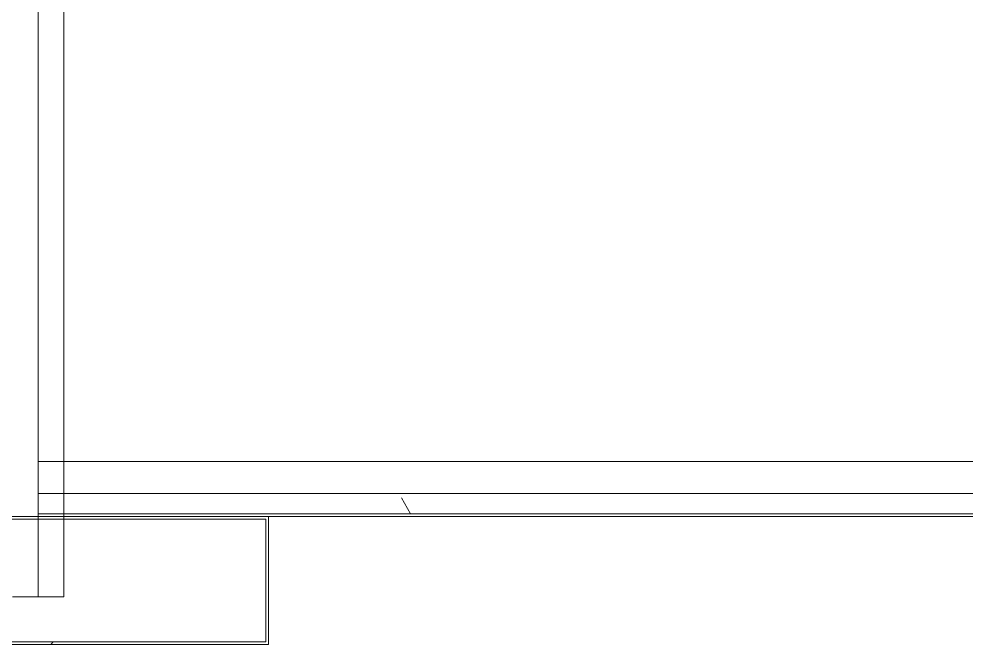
# Model space of a CAD drawing. Header units: millimetres. Extents: x -515342 to 330399, y -224905 to 507333.
# Drawn here: x 230297.2 to 230667.4, y 90581.9 to 90826 of the extents above; entities that cross this region are included whole.
import ezdxf

# ---------------------------------------------------------------- set-up
doc = ezdxf.new("R2010")
doc.units = ezdxf.units.MM
doc.layers.get('0').update_dxf_attribs({"lineweight": 0})
for name, color, linetype, lineweight in [('Витраж', 7, 'Continuous', 0), ('Отметки', 7, 'Continuous', 0), ('Перекрытие', 7, 'Continuous', 0), ('Стены отделка', 7, 'Continuous', 0), ('Стены штриховка', 7, 'Continuous', 0)]:
    doc.layers.add(name, color=color, linetype=linetype, lineweight=lineweight)

# ---------------------------------------------------------------- blocks, each defined once
blk = doc.blocks.new('Прямоугольный импост - АР_Откос_Металлический_50х330 Серый Правый_Двери-10016244-О_АР_П_Разрез 3-3')
at = {"layer": 'Витраж'}
h = blk.add_hatch(dxfattribs=at)
h.set_pattern_fill('FP_6', color=256, style=0, pattern_type=2)
h.set_pattern_definition([(45, (-6276.18, 7579.1), (-106.066, 106.066), [])])
h.paths.add_polyline_path([(220, 2550), (550, 2550), (550, 2600), (549, 2599), (549, 2551), (220, 2551)])
at = {"layer": 'Витраж', "lineweight": 18}
for p, q in [((550, 2600), (360, 2600)), ((360, 2600), (360, 2599)), ((360, 2599), (549, 2599)), ((549, 2599), (549, 2551)), ((550, 2550), (550, 2600)), ((549, 2551), (220, 2551)), ((220, 2551), (220, 2550)), ((220, 2550), (550, 2550))]:
    blk.add_line(p, q, dxfattribs=at)
blk = doc.blocks.new('СД_Люблино_Фасады_rvt-1-О_АР_П_Разрез 3-3')
at = {"layer": 'Перекрытие'}
h = blk.add_hatch(dxfattribs=at)
h.set_pattern_fill('FP_7', color=256, style=0, pattern_type=2)
h.set_pattern_definition([(0, (-6276.18, 7579.1), (406.4, 101.6), [33.528, -271.272, 33.528, -271.272, -1625.6]), (0, (-6276.18, 7579.1), (406.4, 101.6), [-609.6, 33.528, -576.072, 33.528, -271.272, -711.2]), (0, (-6276.18, 7579.1), (406.4, 101.6), [-1524, 33.528, -169.672, 33.528, -474.472]), (120, (-6123.78, 7629.9), (-291.1882, 301.1527), [33.528, -271.272, 33.528, -271.272, -1625.6]), (120, (-6123.78, 7629.9), (-291.1882, 301.1527), [-609.6, 33.528, -576.072, 33.528, -271.272, -711.2]), (120, (-6123.78, 7629.9), (-291.1882, 301.1527), [-1524, 33.528, -169.672, 33.528, -474.472]), (240, (-6072.98, 7833.1), (-115.2118, -402.7527), [33.528, -271.272, 33.528, -271.272, -1625.6]), (240, (-6072.98, 7833.1), (-115.2118, -402.7527), [-609.6, 33.528, -576.072, 33.528, -271.272, -711.2]), (240, (-6072.98, 7833.1), (-115.2118, -402.7527), [-1524, 33.528, -169.672, 33.528, -474.472])])
h.paths.add_polyline_path([(2531.99, 2601), (2562.5, 2601), (2562.5, 2609), (460, 2609), (460, 2601), (2425.56, 2601)])
at = {"layer": 'Перекрытие', "lineweight": 18}
for p, q in [((2562.5, 2621.5), (460, 2621.5)), ((460, 2621.5), (460, 2609)), ((2562.5, 2609), (460, 2609)), ((2562.5, 2601), (460, 2601))]:
    blk.add_line(p, q, dxfattribs=at)
at = {"layer": 'Перекрытие'}
for p, q in [((460, 2609), (460, 2601)), ((460, 2601), (460, 2600)), ((460, 2600), (2562.5, 2600))]:
    blk.add_line(p, q, dxfattribs=at)
at = {"layer": 'Стены отделка', "lineweight": 9}
for p, q in [((470, 2568.57), (470, 4160)), ((450, 2568.57), (460, 2568.57)), ((460, 2568.57), (470, 2568.57))]:
    blk.add_line(p, q, dxfattribs=at)
at = {"layer": 'Стены штриховка'}
blk.add_line((460, 4160), (460, 2568.57), dxfattribs=at)
at = {"layer": 'Витраж', "lineweight": 9}
blk.add_blockref('Прямоугольный импост - АР_Откос_Металлический_50х330 Серый Правый_Двери-10016244-О_АР_П_Разрез 3-3', (0, 0), dxfattribs=at)

msp = doc.modelspace()

# ---------------------------------------------------------------- linework, layer by layer
at = {"layer": 'Отметки'}
msp.add_line((230345.0755, 90631.3929), (232012.0645, 90631.3929), dxfattribs=at)

# ---------------------------------------------------------------- block references
msp.add_blockref('СД_Люблино_Фасады_rvt-1-О_АР_П_Разрез 3-3', (229844.7438, 88031.3929))

doc.saveas('drawing.dxf')
